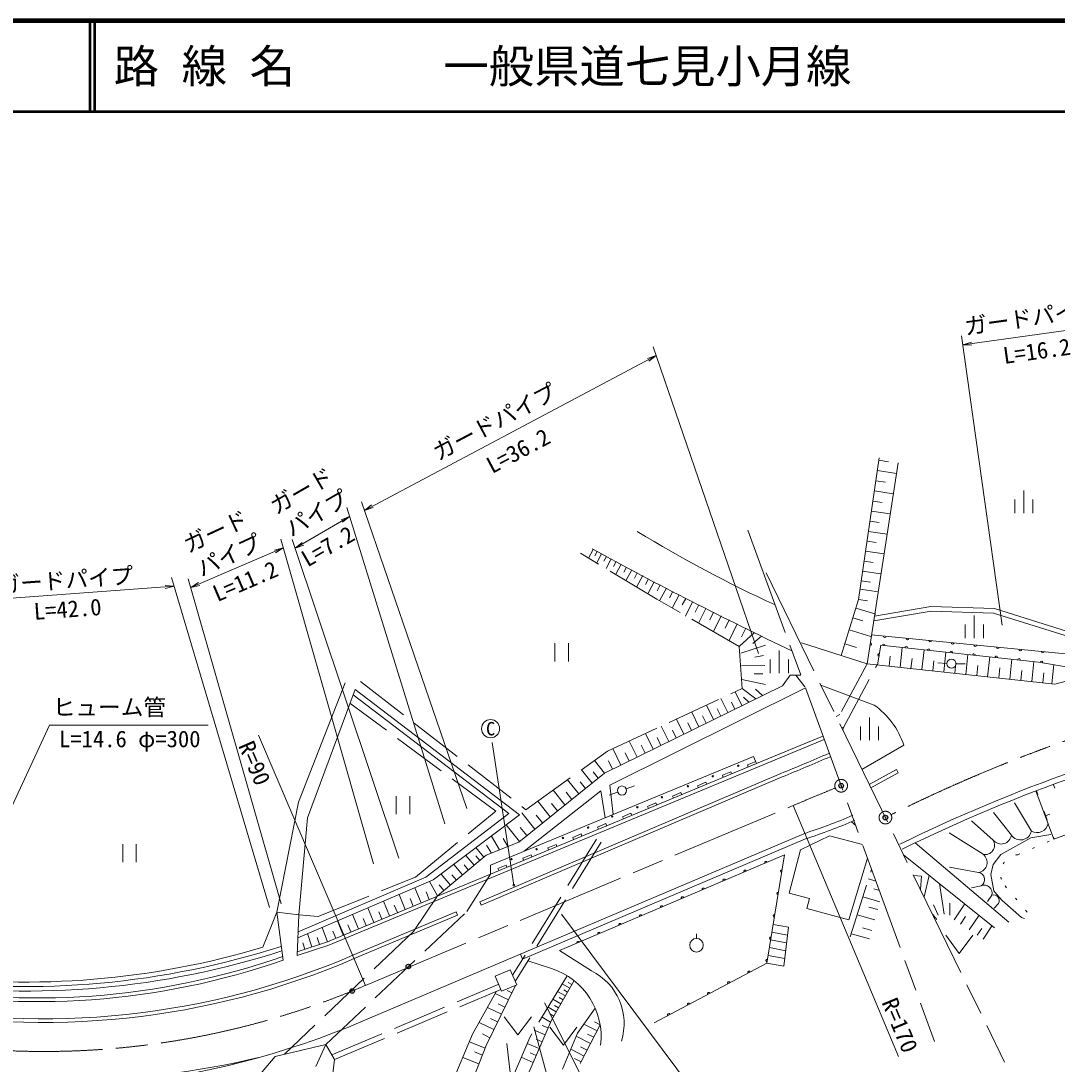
# Model space of a CAD drawing. Units: millimetres, scale not verified. Extents: x 40000 to 680000, y 20000 to 380000.
# Drawn here: x 170142 to 284412, y 264992 to 380000 of the extents above; entities that cross this region are included whole.
import ezdxf
from ezdxf.enums import TextEntityAlignment as Align

# ---------------------------------------------------------------- set-up
doc = ezdxf.new("R2010")
doc.units = ezdxf.units.MM
doc.header["$LTSCALE"] = 1000
doc.header["$PDMODE"] = 32
doc.header["$PDSIZE"] = 500
for name, pattern in [('CHAIN', [18.5, 12, -1.5, 3.5, -1.5]), ('DASHED', [7.5, 6, -1.5]), ('DOTTED', [1.75, 0.25, -1.5])]:
    doc.linetypes.add(name, pattern=pattern)
for name, color, linetype, lineweight in [('M-BGD', 7, 'Continuous', 13), ('M-BMK', 2, 'CHAIN', 13), ('M-STR-HTXT', 7, 'Continuous', 13), ('M-STR-STRC', 7, 'Continuous', 13), ('M-TTL', 2, 'Continuous', 140), ('M-TTL-LINE', 7, 'Continuous', 50)]:
    doc.layers.add(name, color=color, linetype=linetype, lineweight=lineweight)
doc.layers.add('M-OTRS', color=6, linetype='Continuous')
doc.layers.add('M-TTL-TXT', color=7, linetype='Continuous')
doc.styles.add('ＭＳ ゴシック', font='')
doc.styles.get('ＭＳ ゴシック').set_extended_font_data('MS Gothic')

# ---------------------------------------------------------------- blocks, each defined once
blk = doc.blocks.new('田')
at = {"color": 7, "linetype": 'Continuous', "lineweight": 13}
for p, q in [((-0.75, 2), (-0.75, 0)), ((0.75, 0), (0.75, 2))]:
    blk.add_line(p, q, dxfattribs=at)
blk = doc.blocks.new('畑')
at = {"color": 7, "linetype": 'Continuous', "lineweight": 13}
for p, q in [((-1.5, 2), (0, 0)), ((0, 0), (1.5, 2))]:
    blk.add_line(p, q, dxfattribs=at)
blk = doc.blocks.new('荒地')
at = {"color": 7, "linetype": 'Continuous', "lineweight": 13}
for p, q in [((0, 0), (0, 2.5)), ((-1, 1.5), (-1, 0)), ((1, 1.5), (1, 0))]:
    blk.add_line(p, q, dxfattribs=at)
blk = doc.blocks.new('カーブミラー')
at = {"color": 7, "linetype": 'Continuous', "lineweight": 13}
blk.add_circle((0, 0), 1, dxfattribs=at)
at = {"color": 7, "style": 'ＭＳ ゴシック'}
blk.add_text('C', height=1.47, dxfattribs=at).set_placement((0, 0), align=Align.MIDDLE_CENTER)
blk = doc.blocks.new('open_arrow')
at = {"color": 0, "linetype": 'Continuous', "lineweight": -2}
blk.add_lwpolyline([(7.5, 1.25), (0, 0), (7.5, -1.25)], dxfattribs=at)

msp = doc.modelspace()

# ---------------------------------------------------------------- linework, layer by layer
at = {"layer": 'M-BGD'}
for p, q in [((264792, 331836), (262506, 316197)), ((263469, 309139), (266877, 331275)), ((264752, 331560), (265809, 331405)), ((264586, 330426), (266692, 330119)), ((264421, 329301), (265470, 329148)), ((264257, 328176), (266346, 327871)), ((264094, 327059), (265134, 326907)), ((263931, 325943), (266003, 325641)), ((263769, 324835), (264800, 324684)), ((263607, 323727), (265662, 323427)), ((263446, 322627), (264469, 322478)), ((233249, 321730), (232736, 320760)), ((233675, 321505), (233419, 321020)), ((234180, 321238), (233654, 320243)), ((234707, 320960), (234437, 320450)), ((263285, 321528), (265323, 321230)), ((235236, 320680), (234683, 319634)), ((235788, 320388), (235505, 319853)), ((236342, 320095), (235762, 318997)), ((236921, 319790), (236623, 319227)), ((263126, 320437), (264141, 320288)), ((237502, 319483), (236892, 318328)), ((238108, 319163), (237795, 318571)), ((238717, 318841), (238076, 317628)), ((262966, 319346), (264988, 319050)), ((239352, 318505), (239023, 317884)), ((239990, 318168), (239317, 316894)), ((240655, 317816), (240311, 317164)), ((241324, 317463), (240617, 316125)), ((262808, 318263), (263815, 318115)), ((242022, 317094), (241659, 316409)), ((242722, 316724), (241980, 315319)), ((243453, 316338), (243073, 315618)), ((262676, 317360), (264689, 317066)), ((244204, 315946), (243434, 314381)), ((244886, 315610), (244501, 314828)), ((245677, 315221), (244881, 313604)), ((262506, 316197), (260585, 310048)), ((262218, 315275), (264412, 314590)), ((262506, 316197), (263513, 316050)), ((270496, 315445), (264274, 314369)), ((277494, 315205), (270496, 315445)), ((287439, 312077), (277494, 315205)), ((246513, 314810), (246102, 313975)), ((247354, 314396), (246505, 312670)), ((261885, 314208), (262981, 313865)), ((270531, 314944), (264194, 313848)), ((277409, 314707), (270531, 314944)), ((287381, 311571), (277409, 314707)), ((248244, 313958), (247806, 313067)), ((249140, 313517), (248234, 311675)), ((250088, 313050), (249620, 312100)), ((261468, 312874), (263879, 312120)), ((251041, 312581), (249342, 311040)), ((251800, 312166), (250847, 311371)), ((285323, 310232), (263957, 312308)), ((252250, 311170), (249523, 310288)), ((256211, 311425), (263469, 309139)), ((260985, 311327), (262299, 310917)), ((264982, 311164), (264614, 309015)), ((282346, 309320), (264982, 311164)), ((267089, 308747), (267325, 310916)), ((269497, 308485), (269733, 310660)), ((252050, 310047), (251087, 309847)), ((265888, 308877), (266006, 309960)), ((268293, 308616), (268411, 309702)), ((270703, 308355), (270821, 309443)), ((271910, 308224), (272146, 310403)), ((274328, 307961), (274565, 310146)), ((276751, 307699), (276989, 309889)), ((279180, 307435), (279418, 309631)), ((281614, 307171), (281853, 309372)), ((252170, 308925), (249604, 308885)), ((263469, 309139), (284170, 306894)), ((272262, 309168), (271263, 309214)), ((273118, 308093), (273237, 309184)), ((273261, 309136), (274261, 309117)), ((275539, 307830), (275658, 308924)), ((277965, 307567), (278084, 308663)), ((280397, 307303), (280516, 308402)), ((286276, 308658), (282346, 309320)), ((283827, 306931), (284055, 309032)), ((252250, 306839), (249644, 307401)), ((251969, 308002), (251007, 308002)), ((254124, 306709), (254966, 307872)), ((254966, 307872), (255608, 307872)), ((255608, 307872), (256608, 306586)), ((282834, 307039), (282953, 308141)), ((284170, 306894), (286261, 307428)), ((200771, 293877), (205904, 307030)), ((201743, 292153), (206996, 306308)), ((206996, 306308), (225122, 292473)), ((234515, 297085), (254124, 306709)), ((235086, 295762), (256650, 306472)), ((249654, 304515), (248907, 306037)), ((251170, 305259), (249663, 306388)), ((251914, 305624), (251167, 306318)), ((264236, 304573), (258366, 306761)), ((206778, 305720), (223959, 292614)), ((248105, 303755), (247342, 305310)), ((248880, 304136), (248503, 304905)), ((250413, 304888), (249844, 305436)), ((244910, 302187), (244113, 303809)), ((246524, 302979), (245745, 304567)), ((247316, 303368), (246930, 304153)), ((243261, 301377), (242448, 303034)), ((244086, 301782), (243684, 302602)), ((245718, 302583), (245324, 303386)), ((239858, 299707), (239010, 301436)), ((241577, 300551), (240747, 302244)), ((242420, 300965), (242009, 301802)), ((260847, 302097), (260610, 302155)), ((260847, 302097), (260777, 301811)), ((204089, 278118), (258729, 300783)), ((238103, 298846), (237236, 300612)), ((240719, 300130), (240299, 300985)), ((251271, 298123), (258592, 301159)), ((236310, 297966), (235425, 299770)), ((237208, 298407), (236770, 299299)), ((238981, 299277), (238553, 300151)), ((262890, 297474), (267494, 300142)), ((250946, 298910), (221914, 286920)), ((221914, 285945), (251271, 298123)), ((234515, 297085), (233402, 298468)), ((235396, 297518), (234949, 298429)), ((250258, 297973), (251175, 298353)), ((250354, 297742), (250258, 297973)), ((250946, 298910), (251271, 298123)), ((220746, 282873), (253951, 297024)), ((225051, 289466), (234515, 297085)), ((233125, 295966), (231951, 297424)), ((233819, 296525), (233250, 297232)), ((247506, 296831), (248423, 297212)), ((247601, 296600), (247506, 296831)), ((248519, 296981), (248423, 297212)), ((263700, 295813), (266699, 297465)), ((263875, 295453), (266892, 297114)), ((266699, 297465), (266892, 297114)), ((220903, 282505), (254105, 296655)), ((231668, 294793), (230429, 296331)), ((232398, 295381), (231799, 296125)), ((235086, 295762), (235448, 292509)), ((236888, 295333), (237822, 295690)), ((244753, 295690), (245671, 296070)), ((244849, 295459), (244753, 295690)), ((245767, 295839), (245671, 296070)), ((284025, 295791), (284168, 295400)), ((234084, 295120), (225630, 288454)), ((230135, 293559), (228829, 295181)), ((230903, 294177), (230273, 294960)), ((234084, 295120), (234569, 292146)), ((235949, 294989), (235006, 294657)), ((242001, 294548), (242919, 294928)), ((242097, 294317), (242001, 294548)), ((243014, 294697), (242919, 294928)), ((284056, 289805), (282078, 295112)), ((282136, 295133), (282291, 294712)), ((198360, 281727), (200771, 293877)), ((228523, 292261), (227146, 293971)), ((229331, 292912), (228668, 293735)), ((239249, 293406), (240166, 293787)), ((239345, 293175), (239249, 293406)), ((240262, 293556), (240166, 293787)), ((281572, 290688), (279728, 293816)), ((200791, 281446), (201743, 292153)), ((223959, 292614), (214796, 285616)), ((225122, 292473), (215618, 285296)), ((226828, 290896), (225393, 292679)), ((227678, 291580), (226980, 292447)), ((236497, 292264), (237414, 292645)), ((236592, 292034), (236497, 292264)), ((237510, 292414), (237414, 292645)), ((279367, 290247), (277402, 292733)), ((282979, 292834), (283324, 291895)), ((283108, 292349), (283621, 292537)), ((284056, 289805), (293214, 293164)), ((225139, 289537), (223662, 291371)), ((225939, 290180), (225205, 291092)), ((233744, 291123), (234662, 291503)), ((233840, 290892), (233744, 291123)), ((234757, 291272), (234662, 291503)), ((261743, 291714), (262203, 291282)), ((277362, 289686), (274956, 291811)), ((209524, 270454), (256469, 290398)), ((222934, 288619), (222024, 290134)), ((223858, 288989), (223332, 289873)), ((225461, 276573), (256678, 289835)), ((230992, 289981), (231909, 290362)), ((231088, 289750), (230992, 289981)), ((232005, 290131), (231909, 290362)), ((259316, 290174), (256112, 288601)), ((262956, 289221), (259316, 290174)), ((276239, 288122), (272510, 290488)), ((281501, 289955), (278199, 288107)), ((281501, 289955), (283713, 290312)), ((284012, 290017), (284086, 289816)), ((221203, 287821), (220318, 288874)), ((221442, 288022), (225051, 289466)), ((222025, 288255), (221502, 289134)), ((228240, 288839), (229157, 289220)), ((228336, 288608), (228240, 288839)), ((229253, 288989), (229157, 289220)), ((268765, 289390), (279078, 280638)), ((216099, 283533), (221442, 288022)), ((220132, 286922), (219219, 288008)), ((220741, 287433), (220298, 287960)), ((225487, 287698), (226405, 288078)), ((225583, 287467), (225487, 287698)), ((226501, 287847), (226405, 288078)), ((229538, 277502), (254365, 288083)), ((254365, 288083), (252400, 276133)), ((267477, 288061), (277519, 280032)), ((278199, 288107), (277352, 286992)), ((218853, 285847), (217882, 287002)), ((219494, 286385), (219024, 286946)), ((221914, 286920), (221914, 285945)), ((222735, 286556), (223653, 286937)), ((222831, 286325), (222735, 286556)), ((223748, 286706), (223653, 286937)), ((275758, 286117), (272550, 286718)), ((215618, 285296), (200684, 278929)), ((214796, 285616), (200712, 279590)), ((203949, 278493), (221914, 285945)), ((217505, 284714), (216474, 285941)), ((218181, 285282), (217681, 285877)), ((264434, 285178), (263617, 285404)), ((269459, 285706), (268588, 285781)), ((269459, 285706), (269333, 284251)), ((214282, 282779), (213595, 284433)), ((216099, 283533), (215202, 285118)), ((216797, 284119), (216266, 284751)), ((264813, 284139), (264201, 284308)), ((271939, 281516), (271425, 284905)), ((276038, 284633), (274956, 284432)), ((210795, 281332), (210123, 282953)), ((212530, 282052), (211851, 283690)), ((213405, 282415), (213064, 283238)), ((215166, 283146), (214821, 283977)), ((264869, 282899), (262985, 283420)), ((277201, 283630), (276720, 282909)), ((206749, 276989), (218130, 281773)), ((209077, 280620), (208412, 282224)), ((209936, 280976), (209602, 281782)), ((211662, 281692), (211324, 282507)), ((218130, 281773), (218285, 281404)), ((220746, 282873), (220903, 282505)), ((264630, 282032), (263647, 282303)), ((271298, 281396), (270776, 282539)), ((272561, 281416), (272581, 282739)), ((273059, 280912), (274231, 282661)), ((277963, 282708), (277482, 282187)), ((199066, 276453), (198360, 281727)), ((198360, 281727), (200791, 281446)), ((200791, 281446), (200600, 276955)), ((205692, 279216), (205041, 280786)), ((207377, 279914), (206718, 281501)), ((206905, 276621), (218285, 281404)), ((208227, 280267), (207896, 281065)), ((264315, 280894), (262353, 281436)), ((271137, 280955), (270660, 281528)), ((273763, 280440), (274309, 281256)), ((274719, 279800), (275797, 281409)), ((203949, 278493), (203361, 280070)), ((204858, 278870), (204534, 279651)), ((206534, 279565), (206207, 280354)), ((254686, 279221), (252961, 279546)), ((254786, 280083), (253101, 280400)), ((254786, 280083), (254288, 275777)), ((263990, 279717), (262962, 280001)), ((275607, 279204), (276101, 279942)), ((276244, 278778), (277236, 280258)), ((200618, 277382), (203949, 278493)), ((201454, 277661), (201221, 278360)), ((202229, 277919), (201741, 279382)), ((203066, 278198), (202811, 278963)), ((244642, 279350), (244642, 278850)), ((254587, 278360), (252821, 278693)), ((263739, 278809), (261696, 279374)), ((200600, 276955), (204089, 278118)), ((233071, 275291), (229538, 277502)), ((254487, 277499), (252680, 277839)), ((225461, 276573), (225226, 277125)), ((252400, 276133), (239969, 269556)), ((254288, 275777), (252400, 276133)), ((254388, 276638), (252560, 276982)), ((224114, 275394), (222456, 274693)), ((224815, 273735), (224114, 275394)), ((222456, 274693), (223156, 273035)), ((223156, 273035), (224815, 273735)), ((228660, 269837), (231150, 274194)), ((230673, 273359), (229837, 273837)), ((230910, 273773), (230497, 274009)), ((221442, 267030), (224682, 273679)), ((223906, 272087), (222448, 272797)), ((224277, 272849), (223769, 273095)), ((230188, 272511), (229332, 273000)), ((230431, 272935), (230008, 273177)), ((223517, 271288), (222767, 271653)), ((229692, 271642), (228813, 272143)), ((229437, 271197), (228993, 271451)), ((229940, 272077), (229507, 272325)), ((223126, 270485), (221582, 271237)), ((229183, 270751), (228282, 271265)), ((228922, 270295), (228466, 270555)), ((222303, 268797), (220670, 269593)), ((222715, 269643), (221921, 270030)), ((225292, 262057), (228660, 269837)), ((228563, 269611), (227611, 270155)), ((228290, 268981), (227627, 269268)), ((234021, 269318), (231828, 265065)), ((233678, 268654), (232228, 269402)), ((234021, 269318), (233379, 269649)), ((221871, 267910), (221030, 268319)), ((227961, 268221), (226757, 268743)), ((232957, 267254), (231374, 268070)), ((233318, 267956), (232638, 268306)), ((198187, 265849), (203761, 267173)), ((203761, 267173), (204723, 265489)), ((216630, 254839), (221442, 267030)), ((221340, 266771), (219600, 267458)), ((227304, 266703), (225980, 267277)), ((227632, 267462), (226970, 267749)), ((232577, 266517), (231856, 266888)), ((195099, 262200), (198187, 265849)), ((220654, 265033), (218876, 265735)), ((221031, 265989), (220153, 266336)), ((226647, 265186), (225324, 265759)), ((226975, 265945), (226314, 266231)), ((232251, 265886), (230783, 266643)), ((204723, 265489), (204242, 261318)), ((231913, 265229), (231179, 265607))]:
    msp.add_line(p, q, dxfattribs=at)
at = {"layer": 'M-BGD', "linetype": 'CHAIN'}
for p, q in [((250295, 323857), (270894, 267504)), ((252334, 319139), (278615, 265201))]:
    msp.add_line(p, q, dxfattribs=at)
at = {"layer": 'M-BGD', "linetype": 'DASHED'}
for p, q in [((240279, 316253), (231858, 321306)), ((249342, 311040), (240279, 316253)), ((249663, 306388), (249342, 311040)), ((263469, 309139), (260461, 303545)), ((260847, 302097), (264552, 309022)), ((207598, 307190), (225843, 293035)), ((255608, 307872), (256138, 307872)), ((234826, 299491), (249663, 306388)), ((222525, 292875), (206433, 304789)), ((260461, 303545), (260046, 303312)), ((225843, 293035), (234826, 299491)), ((213663, 285616), (222525, 292875)), ((233613, 289787), (224366, 274798)), ((234123, 289472), (224653, 274119)), ((261583, 279020), (263959, 286477)), ((202936, 281265), (213663, 285616)), ((219311, 281826), (221914, 285945)), ((270313, 285793), (269734, 283429)), ((216099, 283533), (213442, 279621)), ((203761, 267173), (219311, 281826)), ((198360, 281727), (196835, 277871)), ((200791, 281446), (202936, 281265)), ((213442, 279621), (199224, 266096)), ((228660, 275531), (226043, 276374)), ((204423, 266013), (222837, 273791)), ((230381, 274735), (226254, 267912)), ((204723, 265489), (223071, 273238)), ((222579, 273031), (219959, 268313)), ((233478, 271152), (231508, 268393)), ((219959, 268313), (214385, 255040)), ((231508, 268393), (229863, 264423)), ((203761, 267173), (202678, 264727)), ((226254, 267912), (223447, 261416))]:
    msp.add_line(p, q, dxfattribs=at)
at = {"layer": 'M-BGD', "linetype": 'DOTTED'}
for p, q in [((280086, 288081), (284056, 289805)), ((278683, 284632), (281851, 280863))]:
    msp.add_line(p, q, dxfattribs=at)
at = {"layer": 'M-BGD'}
for points in [[(256112, 288601), (254864, 283837), (257095, 283253), (256802, 282135), (261453, 280917), (263511, 287703)], [(277352, 286992), (277098, 285891), (277437, 284113), (277758, 283686)], [(277758, 283686), (278368, 283013), (280485, 281150), (280823, 281065)]]:
    msp.add_lwpolyline(points, dxfattribs=at)
for centre, radius in [((272761, 309145), 500), ((249248, 297887), 75), ((246441, 296724), 75), ((236421, 295154), 500), ((243694, 295621), 75), ((240827, 294418), 75), ((238120, 293316), 75), ((235353, 292293), 75), ((232686, 291070), 75), ((229919, 289927), 75), ((227012, 288684), 75), ((224245, 287601), 75), ((224501, 284728), 100), ((244642, 278100), 750)]:
    msp.add_circle(centre, radius, dxfattribs=at)
for centre, radius, start, end in [((317701, 454694), 153266, 238.71666, 245.15733), ((439422, 698930), 429870, 241.32336, 244.61802), ((265427, 312165), 150, 174.45153, 354.45153), ((267916, 311923), 150, 174.45153, 354.45153), ((270404, 311681), 150, 174.45153, 354.45153), ((263801, 311297), 150, 261.24604, 81.24604), ((265282, 311133), 150, 353.9359, 173.9359), ((267768, 310868), 150, 353.9359, 173.9359), ((270254, 310604), 150, 353.9359, 173.9359), ((272892, 311440), 150, 174.45153, 354.45153), ((275380, 311198), 150, 174.45153, 354.45153), ((277869, 310956), 150, 174.45153, 354.45153), ((280357, 310715), 150, 174.45153, 354.45153), ((264798, 310090), 150, 80.27242, 260.27242), ((272740, 310340), 150, 353.9359, 173.9359), ((275226, 310076), 150, 353.9359, 173.9359), ((277712, 309812), 150, 353.9359, 173.9359), ((280198, 309548), 150, 353.9359, 173.9359), ((282682, 309263), 150, 350.4429, 170.4429), ((282845, 310473), 150, 174.45153, 354.45153), ((259297, 297528), 8604, 17.68656, 54.96709), ((344519, 131528), 175696, 102.42584, 116.1609), ((344519, 131528), 175096, 102.31566, 116.16079), ((165058, 515529), 235894, 292.13779, 293.52872), ((165058, 515529), 236294, 292.13859, 293.52872), ((238525, 346522), 58923, 287.72974, 293.34813), ((238525, 346522), 59523, 287.75648, 293.34813), ((282207, 291738), 1227, 238.82558, 349.97477), ((278247, 290384), 1128, 218.26211, 353.02238), ((280378, 290927), 1218, 213.9298, 348.69007), ((276474, 289138), 1043, 256.94346, 31.70373), ((275581, 287219), 1117, 279.12413, 53.8844), ((250001, 286223), 150, 23.08247, 203.08247), ((252301, 287203), 150, 23.08247, 203.08247), ((254067, 286270), 150, 80.66244, 260.66244), ((247701, 285243), 150, 23.08247, 203.08247), ((275589, 285316), 818, 303.33299, 78.09326), ((245401, 284263), 150, 23.08247, 203.08247), ((276411, 283889), 832, 341.85626, 116.61653), ((243101, 283282), 150, 23.08247, 203.08247), ((253661, 283803), 150, 80.66244, 260.66244), ((277390, 283011), 648, 332.17953, 106.9398), ((240802, 282302), 150, 23.08247, 203.08247), ((238502, 281322), 150, 23.08247, 203.08247), ((253255, 281336), 150, 80.66244, 260.66244), ((233902, 279362), 150, 23.08247, 203.08247), ((236202, 280342), 150, 23.08247, 203.08247), ((231602, 278382), 150, 23.08247, 203.08247), ((252850, 278869), 150, 80.66244, 260.66244), ((170555, 366011), 92974, 262.51254, 287.76982), ((170555, 366011), 92474, 262.58053, 287.82405), ((170555, 366011), 91974, 262.90502, 286.60308), ((172675, 356387), 86800, 258.82415, 293.22564), ((172675, 356387), 86400, 258.82415, 293.22663), ((171993, 354325), 82443, 259.11147, 289.17079), ((171993, 354325), 82043, 259.15273, 289.22782), ((252444, 276402), 150, 80.66244, 260.66244), ((226223, 268009), 7907, 353.17834, 72.04473), ((230148, 269470), 6513, 342.49348, 63.33218), ((250432, 275091), 150, 27.88028, 207.88028), ((248222, 273922), 150, 27.88028, 207.88028), ((246012, 272753), 150, 27.88028, 207.88028), ((243802, 271584), 150, 27.88028, 207.88028), ((241592, 270415), 150, 27.88028, 207.88028)]:
    msp.add_arc(centre, radius, start, end, dxfattribs=at)
at = {"layer": 'M-BGD', "linetype": 'DOTTED'}
msp.add_arc((280255, 286003), 2085, 94.63608, 221.07356, dxfattribs=at)
at = {"layer": 'M-BMK'}
msp.add_line((208156, 273675), (255312, 293497), dxfattribs=at)
for centre in [(260595, 295681), (265475, 292170)]:
    msp.add_circle(centre, 700, dxfattribs=at)
for centre, radius, start, end in [((341970, 140353), 170000, 93.05254, 116.50617), ((322897, 137509), 170000, 111.73486, 113.4257), ((172675, 356387), 90000, 266.47674, 293.21798)]:
    msp.add_arc(centre, radius, start, end, dxfattribs=at)
at = {"layer": 'M-OTRS'}
for p in [(260595, 295681), (265475, 292170), (212873, 275760), (206674, 273055)]:
    msp.add_point(p, dxfattribs=at)
at = {"layer": 'M-STR-HTXT'}
for p, q in [((274012, 344273), (289794, 346486)), ((278346, 313377), (273874, 345263)), ((251491, 310269), (239853, 344077)), ((240182, 343119), (208022, 326037)), ((219330, 293186), (207692, 326994)), ((216875, 291489), (206088, 326352)), ((200397, 321854), (206392, 325371)), ((209027, 287059), (198800, 322870)), ((211803, 287706), (200073, 322823)), ((188882, 317523), (199077, 321901)), ((197571, 282244), (186760, 318653)), ((163801, 315953), (187052, 317672)), ((198833, 282681), (188605, 318493)), ((208156, 273675), (196329, 301246)), ((224501, 284728), (222099, 300447)), ((266936, 265840), (255312, 293497)), ((227867, 271739), (245206, 237430)), ((226701, 269094), (235021, 238312)), ((223744, 267276), (227137, 237230))]:
    msp.add_line(p, q, dxfattribs=at)
for points in [[(157898, 269169), (173297, 302372), (190810, 302372)], [(229758, 281520), (250449, 253771), (268925, 253771)]]:
    msp.add_lwpolyline(points, dxfattribs=at)
at = {"layer": 'M-STR-STRC'}
for p, q in [((193778, 265028), (193651, 265118)), ((195294, 265420), (195243, 265457)), ((196043, 265624), (196028, 265634))]:
    msp.add_line(p, q, dxfattribs=at)
for centre, radius, start, end in [((170488, 358181), 96020, 260.49405, 293.98804), ((174553, 358751), 95561, 258.1072, 283.18751)]:
    msp.add_arc(centre, radius, start, end, dxfattribs=at)
at = {"layer": 'M-TTL'}
msp.add_line((680000, 380000), (40000, 380000), dxfattribs=at)
at = {"layer": 'M-TTL-LINE'}
for p, q in [((177750, 380000), (177750, 370000)), ((178250, 380000), (178250, 370000)), ((40000, 370000), (680000, 370000))]:
    msp.add_line(p, q, dxfattribs=at)

# ---------------------------------------------------------------- block references
at = {"layer": 'M-BGD', "xscale": 1000, "yscale": 1000}
for name, p in [('荒地', (280731, 325737)), ('荒地', (275278, 311942)), ('田', (229764, 309390)), ('荒地', (253774, 308107)), ('カーブミラー', (221938, 301971)), ('荒地', (263729, 300714)), ('田', (212281, 292548)), ('田', (182125, 287255)), ('畑', (273624, 277205)), ('畑', (224952, 268207)), ('畑', (229965, 267084))]:
    msp.add_blockref(name, p, dxfattribs=at)
at = {"layer": 'M-STR-HTXT', "xscale": 133, "yscale": 133}
for p, rotation in [((274012, 344273), 8), ((240182, 343119), 208), ((208022, 326037), 28), ((206392, 325371), 210.4), ((199077, 321901), 203.2), ((200397, 321854), 30.4), ((187052, 317672), 184.2), ((188882, 317523), 23.2)]:
    msp.add_blockref('open_arrow', p, dxfattribs=dict(at, rotation=rotation))
at = {"layer": 'M-STR-HTXT'}
for p, rotation in [((224501, 284728), 98.7), ((229758, 281520), 306.7)]:
    msp.add_blockref('open_arrow', p, dxfattribs=dict(at, rotation=rotation))

# ---------------------------------------------------------------- texts
at = {"layer": 'M-STR-HTXT', "style": 'ＭＳ ゴシック'}
for s, rotation, p in [('ガードパイプ', 7.985, (281834, 345875)), ('L=16.2', 7.985, (282369, 342152)), ('ガードパイプ', 27.976, (223058, 334510)), ('L=36.2', 27.976, (225660, 331305)), ('L=7.2', 30.017, (204725, 320818)), ('ガードパイプ', 4.141, (175162, 316896)), ('L=11.2', 23.239, (195462, 316887)), ('L=42.0', 4.141, (175403, 313688))]:
    msp.add_text(s, height=1833, rotation=rotation, dxfattribs=at).set_placement(p, align=Align.BOTTOM_CENTER)
for s, rotation, p in [('ガード', 30.017, (198559, 325057)), ('パイプ', 30.017, (200244, 322571)), ('ガード', 25.017, (188841, 320805)), ('パイプ', 25.017, (190302, 318181)), ('R=90', 293.218, (193589, 299887))]:
    msp.add_text(s, height=1833, rotation=rotation, dxfattribs=at).set_placement(p, align=Align.BOTTOM_LEFT)
for s, p in [('ヒューム管', (179909, 302872)), ('L=14.6 φ=300', (182149, 299375))]:
    msp.add_text(s, height=1833, dxfattribs=at).set_placement(p, align=Align.BOTTOM_CENTER)
msp.add_text('R=170', height=1833, rotation=292.799, dxfattribs=at).set_placement((266936, 265840), align=Align.BOTTOM_RIGHT)
at = {"layer": 'M-TTL-TXT', "style": 'ＭＳ ゴシック'}
for s, p in [('路 線 名', (180380, 375000)), ('一般県道七見小月線', (216734, 375000))]:
    msp.add_text(s, height=3666, dxfattribs=at).set_placement(p, align=Align.MIDDLE_LEFT)

doc.saveas('drawing.dxf')
